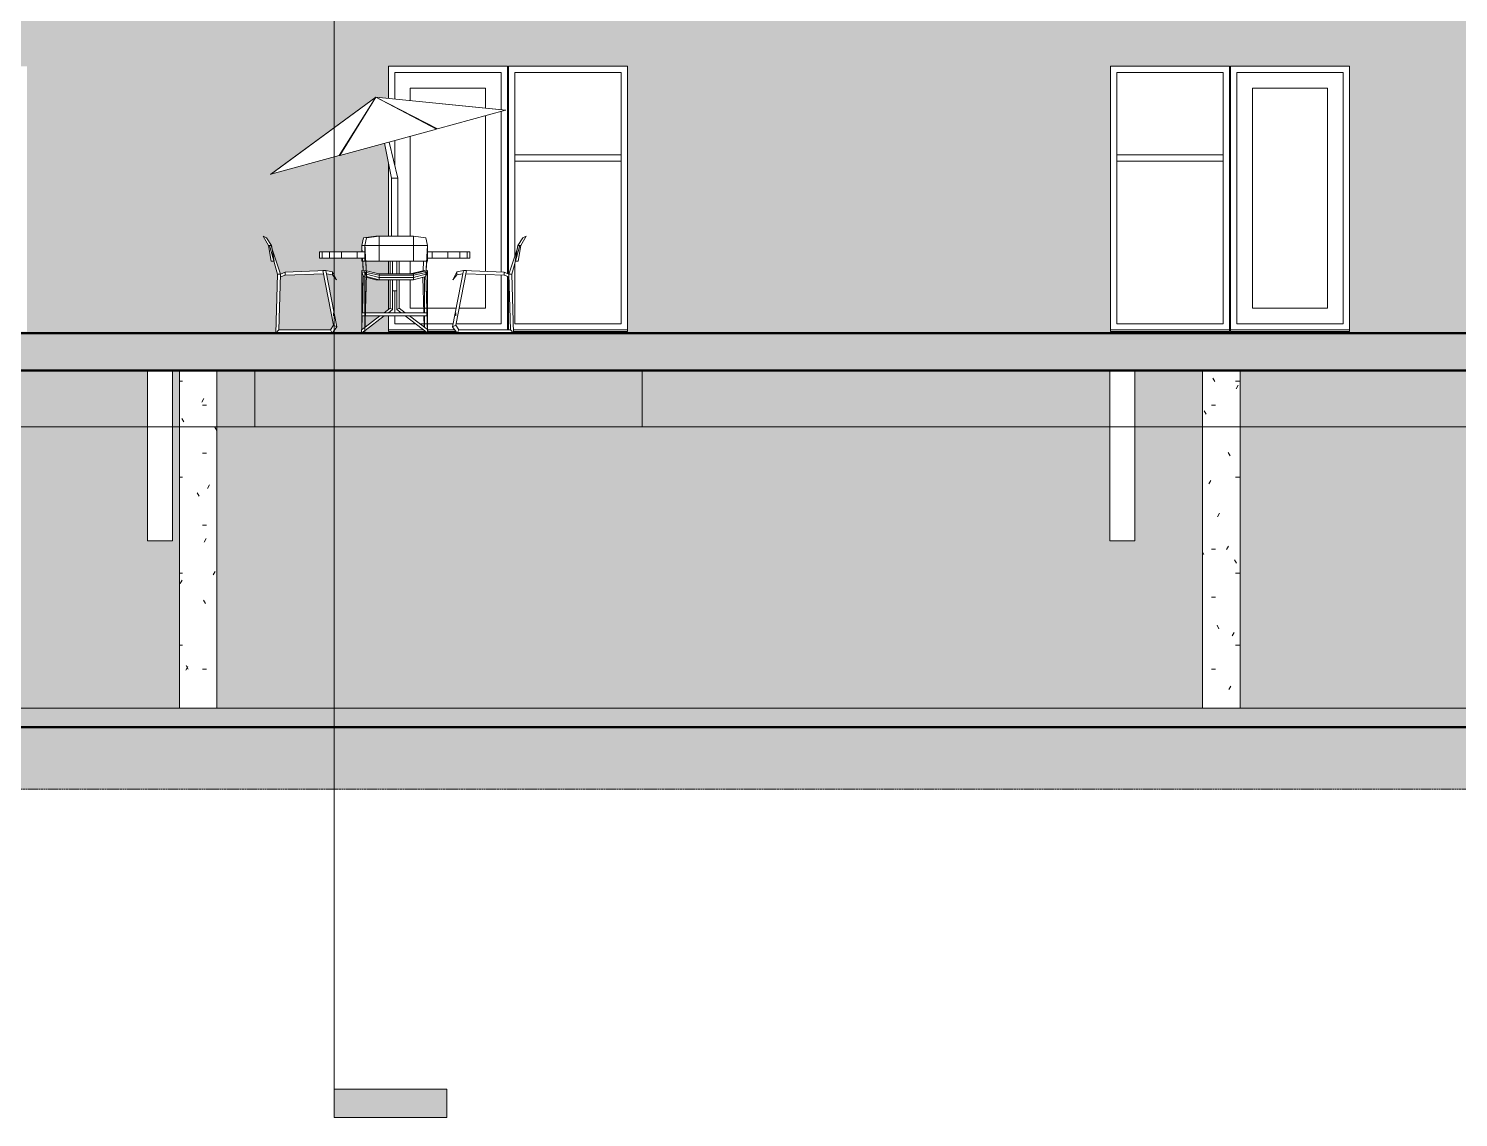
# Model space of a CAD drawing. Header units: inches. Extents: x -4169 to 885, y -251 to 585.
# Drawn here: x -862 to -404.9, y -250.8 to 97.4 of the extents above; entities that cross this region are included whole.
import ezdxf

# ---------------------------------------------------------------- set-up
doc = ezdxf.new("R2010")
doc.units = ezdxf.units.IN
doc.header["$MEASUREMENT"] = 0
doc.linetypes.add('Aligning Line 1_8_', pattern=[0.25, 0.125, -0.125])
doc.linetypes.add('Grid Line 1_2_', pattern=[0.875, 0.5, -0.125, 0.125, -0.125])
for name, color, linetype, lineweight in [('0-5', 90, 'Continuous', 5), ('A-FLOR-1', 192, 'Continuous', 50), ('A-FLOR-LEVL-1', 51, 'Grid Line 1_2_', 9), ('A-FLOR-PATT-1', 8, 'Continuous', 9), ('A-GENM', 5, 'Continuous', 9), ('A-WALL', 113, 'Continuous', 13), ('A-WALL-PATT-3', 111, 'Continuous', 9), ('C-BLDG-PADS-1', 253, 'Continuous', 9), ('C-BLDG-PADS-2', 10, 'Continuous', 13), ('C-TOPO', 7, 'Continuous', 9), ('C-TOPO-1', 250, 'Continuous', 50), ('G-ANNO-SYMB', 111, 'Aligning Line 1_8_', 9), ('G-ANNO-SYMB-1', 147, 'Aligning Line 1_8_', 9), ('G-ANNO-SYMB-2', 111, 'Continuous', 9), ('G-IMPT', 8, 'Continuous', 9), ('L-SITE', 91, 'Continuous', 9), ('S-COLS', 52, 'Continuous', 9)]:
    doc.layers.add(name, color=color, linetype=linetype, lineweight=lineweight)
doc.layers.add('A-AREA-PATT-3', color=7, linetype='Continuous', lineweight=9, transparency=1)
pattern_1 = [(0, (0, 0), (30.72, 7.68), [1.267, -21.773, 1.267, -21.773, -122.88]), (0, (0, 0), (30.72, 7.68), [-46.08, 1.267, -44.813, 1.267, -21.773, -53.76]), (0, (0, 0), (30.72, 7.68), [-115.2, 1.267, -14.093, 1.267, -37.133]), (120, (11.52, 3.84), (-22.011075, 22.7643), [1.267, -21.773, 1.267, -21.773, -122.88]), (120, (11.52, 3.84), (-22.011075, 22.7643), [-46.08, 1.267, -44.813, 1.267, -21.773, -53.76]), (120, (11.52, 3.84), (-22.011075, 22.7643), [-115.2, 1.267, -14.093, 1.267, -37.133]), (240, (15.36, 19.2), (-8.708925, -30.4443), [1.267, -21.773, 1.267, -21.773, -122.88]), (240, (15.36, 19.2), (-8.708925, -30.4443), [-46.08, 1.267, -44.813, 1.267, -21.773, -53.76]), (240, (15.36, 19.2), (-8.708925, -30.4443), [-115.2, 1.267, -14.093, 1.267, -37.133])]

# ---------------------------------------------------------------- blocks, each defined once
blk = doc.blocks.new('CTR - 2nd Phase_rvt-2-BUILDING ELEVATION - COURTYARD - LOOKING WEST')
at = {"layer": 'A-FLOR-LEVL-1'}
for p, q in [((1856.66, 0), (4168.71, 0)), ((1856.66, -30), (4168.71, -30)), ((1856.66, -120), (4168.71, -120))]:
    blk.add_line(p, q, dxfattribs=at)
blk = doc.blocks.new('CTR  - Topography_rvt-2-BUILDING ELEVATION - COURTYARD - LOOKING WEST')
at = {"layer": 'C-BLDG-PADS-1'}
h = blk.add_hatch(dxfattribs=at)
h.set_pattern_fill('FP_34', color=256, style=0, pattern_type=2)
h.set_pattern_definition([(50, (0, 0), (27.5427, -2.40992), [2.88, -31.68]), (355, (0, 0), (-5.32784, 28.88427), [2.304, -25.344]), (100.451, (2.295, -0.2), (22.21532, 26.47393), [2.448, -26.924]), (46.184, (0, 7.68), (40.98187, -6.35642), [4.32, -47.52]), (96.636, (3.415, 7.15), (35.89075, 37.4062), [3.671, -40.386]), (351.184, (0, 7.68), (35.89097, 37.4062), [3.456, -38.016]), (21, (3.84, 5.76), (22.92104, -15.46073), [2.88, -31.68]), (326, (3.84, 5.76), (9.34353, 27.84574), [2.304, -25.344]), (71.451, (5.75, 4.472), (32.26477, 12.38442), [2.448, -26.924]), (37.5, (0, 0), (0.466855, 12.782707), [1.267, -23.77, 1.267, -24.461, -25.44]), (37.5, (0, 0), (0.466855, 12.782707), [-50.765, 1.267, -24.173]), (7.5, (0, 0), (10.10159, 15.14509), [1.267, -13.402, 1.267, -23.194, -9.696]), (7.5, (0, 0), (10.10159, 15.14509), [-39.13, 1.267, -8.429]), (327.5, (-8.563, 0), (20.49916, -0.86578), [1.267, -8.333, 1.267, -28.685, -39.744]), (327.5, (-8.563, 0), (20.49916, -0.86578), [-39.552, 1.267, -38.477]), (317.5, (-12.403, 0), (22.39478, 3.84429), [1.267, -11.213, 1.267, -18.624, -28.224]), (317.5, (-12.403, 0), (22.39478, 3.84429), [-32.371, 1.267, -26.957])])
h.paths.add_polyline_path([(3807.19, -126), (3824.32, -126), (3824.32, -120), (1953.33, -120), (1953.33, -126), (3674.77, -126)], flags=0)
at = {"layer": 'C-TOPO'}
h = blk.add_hatch(dxfattribs=at)
h.set_pattern_fill('FP_24', color=256, style=0, pattern_type=2)
h.set_pattern_definition([(0, (0, 0), (24, 24), [24, -24]), (0, (0, 9), (24, 24), [24, -24]), (0, (0, 18), (24, 24), [24, -24]), (90, (3, 21), (-24, 24), [24, -24]), (90, (12, 21), (-24, 24), [24, -24]), (90, (21, 21), (-24, 24), [24, -24])])
h.paths.add_polyline_path([(2880.26, -145.93), (3824.32, -145.93), (3824.32, -126.01), (1953.33, -126.01), (1953.33, -145.93), (2866.91, -145.93)], flags=0)
at = {"layer": 'A-FLOR-LEVL-1'}
for p, q in [((1856.66, 0), (4168.71, 0)), ((1856.66, -120), (4168.71, -120))]:
    blk.add_line(p, q, dxfattribs=at)
at = {"layer": 'C-BLDG-PADS-2'}
for p, q in [((3824.32, -120), (1953.33, -120)), ((1953.33, -126), (3824.32, -126))]:
    blk.add_line(p, q, dxfattribs=at)
at = {"layer": 'C-TOPO'}
for q in [(1953.33, -126.01), (3824.32, -126.01)]:
    blk.add_line((2866.91, -126.01), q, dxfattribs=at)
at = {"layer": 'C-TOPO-1'}
for p, q in [((2866.91, -126.01), (1953.33, -126.01)), ((3824.32, -126.01), (2866.91, -126.01))]:
    blk.add_line(p, q, dxfattribs=at)
at = {"layer": 'G-ANNO-SYMB-1'}
blk.add_line((1953.33, 0), (4072.02, 0), dxfattribs=at)
blk = doc.blocks.new('CTR - 1st Phase - Common Walls_rvt-2-BUILDING ELEVATION - COURTYARD - LOOKING WEST')
at = {"layer": 'A-AREA-PATT-3'}
h = blk.add_hatch(color=256, dxfattribs=at)
h.paths.add_polyline_path([(1953.33, -120), (2167.32, -120), (2167.32, -12), (1953.33, -12)], flags=0)
h.paths.add_polyline_path([(2179.32, -120), (2494.32, -120), (2494.32, -12), (2492.14, -12), (2492.14, -66.41), (2484.14, -66.41), (2484.14, -12), (2253.74, -12), (2253.74, -66.41), (2245.74, -66.41), (2245.74, -12), (2179.32, -12), (2179.32, -61.81)], flags=0)
h.paths.add_polyline_path([(3807.19, -120), (3819.32, -120), (3819.32, -12), (3721.12, -12), (3721.12, -31.33), (3713.12, -32.53), (3713.12, -12), (3487.32, -12), (3487.32, -120), (3724.72, -120)], flags=0)
h.paths.add_polyline_path([(2506.32, -120), (2821.32, -120), (2821.32, -12), (2799.71, -12), (2799.71, -66.41), (2791.71, -66.41), (2791.71, -12), (2506.32, -12), (2506.32, -61.81)], flags=0)
h.paths.add_polyline_path([(2833.32, -120), (3148.32, -120), (3148.32, -12), (3106.91, -12), (3106.91, -66.41), (3098.91, -66.41), (3098.91, -12), (2833.32, -12), (2833.32, -61.81)], flags=0)
h.paths.add_polyline_path([(3160.32, -120), (3475.32, -120), (3475.32, -12), (3414.11, -12), (3414.11, -66.41), (3406.11, -66.41), (3406.11, -12), (3160.32, -12), (3160.32, -61.81)], flags=0)
h.paths.add_polyline_path([(3713.12, -66.41), (3713.12, -38.59), (3721.12, -37.39), (3721.12, -66.41)], flags=0)
at = {"layer": 'A-FLOR-LEVL-1'}
for p, q in [((1856.66, 0), (4168.71, 0)), ((1856.66, -30), (4168.71, -30)), ((1856.66, -120), (4168.71, -120))]:
    blk.add_line(p, q, dxfattribs=at)
at = {"layer": 'G-ANNO-SYMB-1'}
blk.add_line((1953.33, 0), (4072.02, 0), dxfattribs=at)
blk = doc.blocks.new('Concrete-Rectangular-Column - ONE-V47-BUILDING ELEVATION - COURTYARD - LOOKING WEST')
at = {"layer": 'S-COLS'}
h = blk.add_hatch(dxfattribs=at)
h.set_pattern_fill('FP_33', color=256, style=0, pattern_type=2)
h.set_pattern_definition(pattern_1)
h.paths.add_polyline_path([(2821.32, -120), (2833.32, -120), (2833.32, -12), (2821.32, -12), (2821.32, -61.81)], flags=0)
for p, q in [((2821.32, -120), (2821.32, -12)), ((2833.32, -12), (2833.32, -120))]:
    blk.add_line(p, q, dxfattribs=at)
blk = doc.blocks.new('Concrete-Rectangular-Column - ONE-V49-BUILDING ELEVATION - COURTYARD - LOOKING WEST')
at = {"layer": 'S-COLS'}
h = blk.add_hatch(dxfattribs=at)
h.set_pattern_fill('FP_33', color=256, style=0, pattern_type=2)
h.set_pattern_definition(pattern_1)
h.paths.add_polyline_path([(2506.32, -120), (2506.32, -12), (2494.32, -12), (2494.32, -120)], flags=0)
for p, q in [((2494.32, -120), (2494.32, -12)), ((2506.32, -12), (2506.32, -120))]:
    blk.add_line(p, q, dxfattribs=at)
blk = doc.blocks.new('Outdoor Table01 - 02ZUTB01_dwg-1294291-BUILDING ELEVATION - COURTYARD - LOOKING WEST')
at = {"layer": 'G-IMPT'}
for p, q in [((2557.12, 75.5), (2523.44, 50.77)), ((2557.12, 75.5), (2523.44, 50.77)), ((2557.12, 75.5), (2523.55, 50.8)), ((2557.12, 75.5), (2545.38, 56.75)), ((2557.12, 75.5), (2545.63, 56.82)), ((2557.12, 75.5), (2598.7, 71.29)), ((2557.12, 75.5), (2598.7, 71.29)), ((2557.12, 75.5), (2576.51, 65.24)), ((2557.12, 75.5), (2576.76, 65.31)), ((2557.12, 75.5), (2598.59, 71.26)), ((2576.76, 65.31), (2598.59, 71.26)), ((2545.63, 56.82), (2576.51, 65.24)), ((2562.12, 49.5), (2559.88, 60.7)), ((2564.12, 49.5), (2561.34, 61.1)), ((2523.55, 50.8), (2545.38, 56.75)), ((2562.12, 31), (2562.12, 49.5)), ((2564.12, 49.5), (2562.12, 49.5)), ((2564.12, 31), (2564.12, 49.5)), ((2521.14, 31), (2522.14, 30.5)), ((2521.14, 31), (2522.75, 28)), ((2522.14, 30.5), (2523.75, 28)), ((2522.75, 28), (2523.62, 23)), ((2522.75, 28), (2523.12, 28)), ((2523.62, 28), (2523.12, 28)), ((2523.12, 28), (2525.62, 18.83)), ((2523.62, 28), (2523.88, 27.21)), ((2523.62, 28), (2523.75, 28)), ((2523.75, 28), (2524.62, 23)), ((2552.62, 28), (2553.12, 30.5)), ((2552.62, 28), (2552.62, 26)), ((2553.62, 28), (2552.62, 28)), ((2557.12, 31), (2553.12, 30.5)), ((2554.12, 30.5), (2553.62, 28)), ((2554.12, 18.83), (2553.62, 28)), ((2553.67, 27.21), (2553.62, 28)), ((2553.62, 28), (2553.62, 23)), ((2558.12, 28), (2553.62, 28)), ((2554.12, 30.5), (2558.12, 31)), ((2558.12, 31), (2557.12, 31)), ((2557.12, 31), (2557.12, 30.88)), ((2558.12, 31), (2569.12, 31)), ((2558.12, 31), (2558.12, 28)), ((2558.12, 28), (2569.12, 28)), ((2558.12, 28), (2558.12, 23)), ((2569.12, 31), (2573.12, 30.5)), ((2569.12, 31), (2569.12, 28)), ((2569.12, 28), (2573.62, 28)), ((2569.12, 28), (2569.12, 23)), ((2573.12, 30.5), (2573.62, 28)), ((2573.62, 28), (2573.12, 18.83)), ((2573.58, 27.21), (2573.62, 28)), ((2573.62, 28), (2573.62, 23)), ((2600.62, 18.83), (2603.12, 28)), ((2602.49, 28), (2601.62, 23)), ((2602.37, 27.21), (2602.62, 28)), ((2604.11, 30.5), (2602.49, 28)), ((2602.62, 28), (2602.49, 28)), ((2602.62, 28), (2603.12, 28)), ((2603.49, 28), (2602.62, 23)), ((2603.49, 28), (2603.12, 28)), ((2605.11, 31), (2603.49, 28)), ((2605.11, 31), (2604.11, 30.5)), ((2524.49, 23), (2523.62, 23)), ((2523.9, 27.15), (2526.62, 18.83)), ((2524.62, 23), (2524.56, 23)), ((2539.12, 24), (2539.12, 26)), ((2539.12, 26), (2539.94, 26)), ((2539.12, 24), (2539.94, 24)), ((2542.34, 26), (2539.94, 26)), ((2539.94, 24), (2539.94, 26)), ((2542.34, 24), (2539.94, 24)), ((2546.15, 26), (2542.34, 26)), ((2542.34, 24), (2542.34, 26)), ((2546.15, 24), (2542.34, 24)), ((2551.12, 26), (2546.15, 26)), ((2546.15, 24), (2546.15, 26)), ((2551.12, 24), (2546.15, 24)), ((2553.62, 26), (2551.12, 26)), ((2551.12, 24), (2551.12, 26)), ((2553.62, 24), (2551.12, 24)), ((2552.62, 24), (2552.62, 23)), ((2552.62, 23), (2553.62, 23)), ((2552.67, 27.21), (2552.73, 26)), ((2552.84, 24), (2553.07, 19.9)), ((2552.9, 23), (2553.07, 19.9)), ((2558.12, 23), (2553.62, 23)), ((2554.12, 18.83), (2553.9, 23)), ((2569.12, 23), (2558.12, 23)), ((2561.71, 19), (2561.71, 23)), ((2562.42, 19), (2562.42, 23)), ((2563.83, 23), (2563.83, 19)), ((2564.54, 23), (2564.54, 19)), ((2573.62, 23), (2569.12, 23)), ((2572.18, 19.9), (2572.35, 23)), ((2572.18, 19.9), (2572.35, 23)), ((2573.12, 18.83), (2573.35, 23)), ((2575.12, 26), (2573.62, 26)), ((2575.12, 24), (2573.62, 24)), ((2580.09, 26), (2575.12, 26)), ((2575.12, 24), (2575.12, 26)), ((2580.09, 24), (2575.12, 24)), ((2583.91, 26), (2580.09, 26)), ((2580.09, 24), (2580.09, 26)), ((2583.91, 24), (2580.09, 24)), ((2586.31, 26), (2583.91, 26)), ((2583.91, 24), (2583.91, 26)), ((2586.31, 24), (2583.91, 24)), ((2587.12, 26), (2586.31, 26)), ((2586.31, 24), (2586.31, 26)), ((2587.12, 24), (2586.31, 24)), ((2587.12, 24), (2587.12, 26)), ((2599.62, 18.83), (2602.35, 27.15)), ((2601.68, 23), (2601.62, 23)), ((2602.62, 23), (2601.76, 23)), ((2525.62, 18.83), (2525.12, 0)), ((2526.62, 18.83), (2525.62, 18.83)), ((2526.62, 18.83), (2526.12, 1)), ((2528.12, 18.48), (2526.6, 17.98)), ((2528.12, 19.48), (2526.62, 18.83)), ((2541.12, 20), (2528.12, 19.48)), ((2528.12, 19.48), (2528.12, 18.48)), ((2540.33, 18.97), (2528.12, 18.48)), ((2543.62, 2.5), (2540.12, 20)), ((2541.12, 20), (2540.12, 20)), ((2544.62, 2), (2541.12, 20)), ((2543.25, 19.59), (2541.12, 20)), ((2543.25, 18.59), (2541.33, 18.96)), ((2543.25, 19.59), (2544.04, 18.07)), ((2543.25, 19.59), (2543.25, 18.59)), ((2543.25, 18.59), (2544.54, 17.07)), ((2552.62, 19.59), (2552.62, 20)), ((2552.62, 20), (2553.62, 19.78)), ((2552.62, 6.5), (2552.62, 19.59)), ((2552.62, 2), (2552.62, 19.59)), ((2552.62, 19.59), (2553.12, 18.07)), ((2552.62, 19.59), (2552.62, 19.48)), ((2552.62, 19.59), (2553.7, 19.35)), ((2552.62, 19.48), (2552.68, 19.4)), ((2553.62, 20), (2553.62, 19.48)), ((2558.12, 19), (2553.62, 20)), ((2553.62, 6.5), (2553.62, 19.48)), ((2553.62, 2.5), (2553.62, 19.48)), ((2553.62, 19.48), (2554.12, 18.83)), ((2558.12, 18.48), (2553.62, 19.48)), ((2553.62, 0), (2554.12, 18.83)), ((2553.62, 1), (2554.12, 18.83)), ((2554.12, 18.07), (2553.68, 19.4)), ((2558.12, 17.83), (2554.12, 18.83)), ((2569.12, 19), (2558.12, 19)), ((2558.12, 18.48), (2558.12, 19)), ((2569.12, 18.48), (2558.12, 18.48)), ((2558.12, 17.83), (2558.12, 18.48)), ((2568.12, 19), (2572.62, 20)), ((2573.62, 20), (2569.12, 19)), ((2573.62, 19.48), (2569.12, 18.48)), ((2569.12, 19), (2569.12, 18.48)), ((2573.12, 18.83), (2569.12, 17.83)), ((2569.12, 18.48), (2569.12, 17.83)), ((2572.62, 19.78), (2572.62, 20)), ((2573.62, 19.48), (2573.12, 18.83)), ((2573.56, 19.4), (2573.12, 18.07)), ((2573.12, 18.83), (2573.62, 0)), ((2573.12, 18.83), (2573.62, 1)), ((2573.62, 20), (2573.62, 19.48)), ((2573.62, 2.5), (2573.62, 19.48)), ((2573.62, 6.5), (2573.62, 19.48)), ((2581.62, 2), (2585.12, 20)), ((2582.99, 18.59), (2581.71, 17.07)), ((2582.21, 18.07), (2582.99, 19.59)), ((2582.62, 2.5), (2586.12, 20)), ((2582.99, 19.59), (2585.12, 20)), ((2582.99, 18.59), (2582.99, 19.59)), ((2584.92, 18.96), (2582.99, 18.59)), ((2585.12, 20), (2586.12, 20)), ((2585.12, 20), (2598.12, 19.48)), ((2598.12, 18.48), (2585.92, 18.97)), ((2598.12, 19.48), (2599.62, 18.83)), ((2598.12, 18.48), (2598.12, 19.48)), ((2599.65, 17.98), (2598.12, 18.48)), ((2600.12, 1), (2599.62, 18.83)), ((2600.62, 18.83), (2599.62, 18.83)), ((2601.12, 0), (2600.62, 18.83)), ((2544.04, 18.07), (2544.54, 17.07)), ((2553.1, 18.13), (2552.78, 6.49)), ((2553.1, 18.13), (2552.78, 6.49)), ((2553.1, 18.12), (2552.8, 6.49)), ((2553.12, 18.07), (2557.12, 17.07)), ((2558.12, 17.07), (2554.12, 18.07)), ((2557.12, 17.32), (2557.12, 17.07)), ((2557.12, 17.07), (2558.12, 17.07)), ((2569.12, 17.83), (2558.12, 17.83)), ((2558.12, 17.83), (2558.12, 17.07)), ((2569.12, 17.07), (2558.12, 17.07)), ((2561.71, 8), (2561.71, 17.07)), ((2562.42, 7.5), (2562.42, 17.07)), ((2563.83, 17.07), (2563.83, 7.5)), ((2564.54, 17.07), (2564.54, 8)), ((2573.12, 18.07), (2569.12, 17.07)), ((2569.12, 17.83), (2569.12, 17.07)), ((2572.47, 6.5), (2572.15, 17.82)), ((2572.45, 6.5), (2572.15, 17.82)), ((2572.47, 6.5), (2572.15, 17.82)), ((2572.62, 17.94), (2572.62, 6.5)), ((2572.62, 6.5), (2572.62, 17.94)), ((2581.71, 17.07), (2582.21, 18.07)), ((2563.83, 13.5), (2562.42, 13.5)), ((2543.62, 6.5), (2543.62, 5.5)), ((2553.62, 6.5), (2552.62, 6.5)), ((2552.62, 6.5), (2552.62, 5.5)), ((2553.62, 5.5), (2552.62, 5.5)), ((2552.62, 2.5), (2552.62, 5.5)), ((2552.75, 5.5), (2552.63, 1.08)), ((2552.75, 5.5), (2552.63, 1.08)), ((2552.77, 5.5), (2552.65, 1.1)), ((2553.62, 5.5), (2553.62, 6.5)), ((2553.62, 6.5), (2553.78, 6.5)), ((2553.62, 5.5), (2553.75, 5.5)), ((2553.62, 2), (2553.62, 5.5)), ((2559.78, 5.5), (2553.65, 0.86)), ((2558.43, 5.5), (2553.67, 1.88)), ((2553.77, 5.5), (2573.48, 5.5)), ((2553.8, 6.5), (2573.45, 6.5)), ((2561.71, 8), (2559.74, 6.5)), ((2562.42, 7.5), (2561.1, 6.5)), ((2562.42, 7.5), (2561.71, 8)), ((2563.83, 7.5), (2564.54, 8)), ((2563.83, 7.5), (2565.15, 6.5)), ((2564.54, 8), (2566.51, 6.5)), ((2566.47, 5.5), (2573.73, 0)), ((2567.82, 5.5), (2573.59, 1.1)), ((2572.57, 1.88), (2572.48, 5.5)), ((2572.6, 1.86), (2572.5, 5.5)), ((2572.6, 1.86), (2572.5, 5.5)), ((2572.62, 5.5), (2572.62, 2)), ((2572.62, 2.5), (2572.62, 5.5)), ((2573.47, 6.5), (2573.62, 6.5)), ((2573.5, 5.5), (2573.62, 5.5)), ((2573.62, 6.5), (2573.62, 5.5)), ((2573.62, 2), (2573.62, 5.5)), ((2582.62, 6.5), (2582.62, 5.5)), ((2525.12, 0), (2526.12, 1)), ((2526.12, 1), (2542.62, 1)), ((2542.62, 1), (2543.62, 2.5)), ((2542.62, 1), (2543.12, 0)), ((2543.12, 0), (2544.62, 2)), ((2543.62, 2.5), (2544.62, 2)), ((2553.65, 1.86), (2552.52, 1)), ((2552.52, 1), (2552.52, 0)), ((2553.62, 0.84), (2552.52, 0)), ((2552.62, 1.08), (2552.62, 2.5)), ((2552.62, 2.5), (2552.62, 2)), ((2552.62, 1.08), (2552.62, 2)), ((2552.63, 0.08), (2552.62, 0)), ((2552.62, 0), (2552.62, 0.08)), ((2552.62, 0), (2552.62, 0.08)), ((2552.62, 0.08), (2552.62, 0)), ((2553.62, 2.5), (2553.62, 1)), ((2553.62, 2), (2553.62, 2.5)), ((2553.62, 2), (2553.62, 1)), ((2553.62, 1), (2553.62, 0)), ((2572.62, 0), (2572.6, 0.86)), ((2572.62, 2.5), (2572.62, 1.84)), ((2572.62, 2), (2572.62, 2.5)), ((2572.62, 2), (2572.62, 1.84)), ((2572.62, 0.84), (2572.62, 0)), ((2572.62, 0.84), (2572.62, 0)), ((2572.62, 0.84), (2572.62, 0)), ((2573.62, 1), (2573.62, 2.5)), ((2573.62, 2.5), (2573.62, 2)), ((2573.62, 1), (2573.62, 2)), ((2573.62, 1.08), (2573.73, 1)), ((2573.62, 0), (2573.62, 1)), ((2573.73, 1), (2573.73, 0)), ((2581.62, 2), (2582.62, 2.5)), ((2581.62, 2), (2583.12, 0)), ((2582.62, 2.5), (2583.62, 1)), ((2583.62, 1), (2583.12, 0)), ((2583.62, 1), (2600.12, 1)), ((2600.12, 1), (2601.12, 0))]:
    blk.add_line(p, q, dxfattribs=at)
blk = doc.blocks.new('Outdoor Table01 - Outdoor Table01-1899970-BUILDING ELEVATION - COURTYARD - LOOKING WEST')
blk.add_blockref('Outdoor Table01 - 02ZUTB01_dwg-1294291-BUILDING ELEVATION - COURTYARD - LOOKING WEST', (0, 0))
blk = doc.blocks.new('_THE_ WINDOW _ DOOR - Window - 1st Floor-1942390-BUILDING ELEVATION - COURTYARD - LOOKING WEST')
at = {"layer": 'A-GENM'}
for p, q in [((2599.52, 85.37), (2599.52, 18.87)), ((2637.55, 85.37), (2599.52, 85.37)), ((2601.52, 83.37), (2635.55, 83.37)), ((2601.52, 24.64), (2601.52, 83.37)), ((2635.55, 83.37), (2635.55, 3)), ((2637.55, 1), (2637.55, 85.37)), ((2635.55, 57), (2601.52, 57)), ((2601.52, 57), (2601.52, 55)), ((2601.52, 55), (2635.55, 55)), ((2635.55, 55), (2635.55, 57)), ((2601.52, 3), (2601.52, 22.13)), ((2599.52, 18.02), (2599.52, 1)), ((2601.1, 1), (2637.55, 1)), ((2601.11, 0.5), (2637.55, 0.5)), ((2635.55, 3), (2601.52, 3)), ((2637.55, 0.5), (2637.55, 1))]:
    blk.add_line(p, q, dxfattribs=at)
blk = doc.blocks.new('_THE_ WINDOW _ DOOR - Door - 1st Floor-1942389-BUILDING ELEVATION - COURTYARD - LOOKING WEST')
at = {"layer": 'A-GENM'}
for p, q in [((2599.15, 85.37), (2561.12, 85.37)), ((2561.12, 85.37), (2561.12, 75.09)), ((2563.12, 74.89), (2563.12, 83.37)), ((2563.12, 83.37), (2597.15, 83.37)), ((2597.15, 83.37), (2597.15, 71.41)), ((2599.15, 19.04), (2599.15, 85.37)), ((2568.12, 74.38), (2568.12, 78.37)), ((2568.12, 78.37), (2592.15, 78.37)), ((2592.15, 78.37), (2592.15, 71.92)), ((2563.12, 72.32), (2563.12, 72.39)), ((2568.12, 69.68), (2568.12, 69.79)), ((2592.15, 69.5), (2592.15, 19.72)), ((2597.15, 70.87), (2597.15, 19.52)), ((2563.12, 53.67), (2563.12, 61.59)), ((2568.12, 31), (2568.12, 62.95)), ((2561.12, 54.5), (2561.12, 31)), ((2561.12, 23), (2561.12, 19)), ((2568.12, 19), (2568.12, 23)), ((2592.15, 18.72), (2592.15, 8)), ((2597.15, 18.52), (2597.15, 3)), ((2561.12, 17.07), (2561.12, 7.55)), ((2568.12, 8), (2568.12, 17.07)), ((2599.15, 1), (2599.15, 18.15)), ((2563.12, 6.5), (2563.12, 13.5)), ((2561.12, 5.5), (2561.12, 1)), ((2563.12, 3), (2563.12, 5.5)), ((2572.41, 8), (2568.12, 8)), ((2573.41, 8), (2572.43, 8)), ((2582.79, 8), (2573.43, 8)), ((2592.15, 8), (2583.72, 8)), ((2561.12, 1), (2561.12, 0.5)), ((2561.12, 1), (2572.41, 1)), ((2561.12, 0.5), (2572.61, 0.5)), ((2569.77, 3), (2563.12, 3)), ((2572.54, 3), (2571.1, 3)), ((2573.54, 3), (2572.57, 3)), ((2572.62, 0.5), (2573.07, 0.5)), ((2581.82, 3), (2573.57, 3)), ((2573.73, 1), (2582.37, 1)), ((2573.73, 0.5), (2582.75, 0.5)), ((2597.15, 3), (2582.72, 3))]:
    blk.add_line(p, q, dxfattribs=at)
blk = doc.blocks.new('_THE_ WINDOW _ DOOR - Window - 1st Floor-1942391-BUILDING ELEVATION - COURTYARD - LOOKING WEST')
at = {"layer": 'A-GENM'}
for p, q in [((2829.92, 85.37), (2791.9, 85.37)), ((2791.9, 85.37), (2791.9, 1)), ((2793.9, 3), (2793.9, 83.37)), ((2793.9, 83.37), (2827.92, 83.37)), ((2827.92, 83.37), (2827.92, 3)), ((2829.92, 1), (2829.92, 85.37)), ((2793.9, 57), (2793.9, 55)), ((2827.92, 57), (2793.9, 57)), ((2793.9, 55), (2827.92, 55)), ((2827.92, 55), (2827.92, 57)), ((2791.9, 1), (2791.9, 0.5)), ((2791.9, 1), (2829.92, 1)), ((2791.9, 0.5), (2829.92, 0.5)), ((2827.92, 3), (2793.9, 3)), ((2829.92, 0.5), (2829.92, 1))]:
    blk.add_line(p, q, dxfattribs=at)
blk = doc.blocks.new('_THE_ WINDOW _ DOOR - Door - 1st Floor-1942396-BUILDING ELEVATION - COURTYARD - LOOKING WEST')
at = {"layer": 'A-GENM'}
for p, q in [((3329.5, 85.37), (3329.5, 1)), ((3367.52, 85.37), (3329.5, 85.37)), ((3331.5, 83.37), (3365.52, 83.37)), ((3331.5, 3), (3331.5, 83.37)), ((3365.52, 83.37), (3365.52, 3)), ((3367.52, 1), (3367.52, 85.37)), ((3336.5, 78.37), (3360.52, 78.37)), ((3336.5, 8), (3336.5, 78.37)), ((3360.52, 78.37), (3360.52, 8)), ((3360.52, 8), (3336.5, 8)), ((3329.5, 1), (3329.5, 0.5)), ((3329.5, 1), (3367.52, 1)), ((3329.5, 0.5), (3367.52, 0.5)), ((3365.52, 3), (3331.5, 3)), ((3367.52, 0.5), (3367.52, 1))]:
    blk.add_line(p, q, dxfattribs=at)
blk = doc.blocks.new('077123 - Manufactured Gutters and Downspouts - 077123 - Manufactured Gutters and Downspouts-2003419-BUILDING ELEVATION - COURTYARD - LOOKING WEST')
at = {"layer": 'A-GENM'}
for p, q in [((2484.14, -66.41), (2484.14, -12)), ((2492.14, -12), (2492.14, -66.41)), ((2484.14, -66.41), (2492.14, -66.41))]:
    blk.add_line(p, q, dxfattribs=at)
blk = doc.blocks.new('Section - 3_32_ x 3_8_-54337-BUILDING ELEVATION - COURTYARD - LOOKING WEST')
at = {"layer": 'G-ANNO-SYMB-2'}
blk.add_hatch(color=256, dxfattribs=at).paths.add_polyline_path([(2579.82, -241.84), (2543.82, -241.84), (2543.82, -250.84), (2579.82, -250.84)], flags=0)
for p, q in [((2543.82, -250.84), (2543.82, -241.84)), ((2543.82, -241.84), (2579.82, -241.84)), ((2579.82, -241.84), (2579.82, -250.84)), ((2579.82, -250.84), (2543.82, -250.84))]:
    blk.add_line(p, q, dxfattribs=at)

msp = doc.modelspace()

# ---------------------------------------------------------------- hatches: boundary and pattern name
at = {"layer": 'A-FLOR-PATT-1'}
h = msp.add_hatch(dxfattribs=at)
h.set_pattern_fill('FP_34', color=256, style=0, pattern_type=2)
h.set_pattern_definition([(50, (-3308.07, 0), (27.5427, -2.40992), [2.88, -31.68]), (355, (-3308.07, 0), (-5.32784, 28.88427), [2.304, -25.344]), (100.451, (-3305.775, -0.2), (22.21532, 26.47393), [2.448, -26.924]), (46.184, (-3308.07, 7.68), (40.98187, -6.35642), [4.32, -47.52]), (96.636, (-3304.655, 7.15), (35.89075, 37.4062), [3.671, -40.386]), (351.184, (-3308.07, 7.68), (35.89097, 37.4062), [3.456, -38.016]), (21, (-3304.23, 5.76), (22.92104, -15.46073), [2.88, -31.68]), (326, (-3304.23, 5.76), (9.34353, 27.84574), [2.304, -25.344]), (71.451, (-3302.32, 4.472), (32.26477, 12.38442), [2.448, -26.924]), (37.5, (-3308.07, 0), (0.466855, 12.782707), [1.267, -23.77, 1.267, -24.461, -25.44]), (37.5, (-3308.07, 0), (0.466855, 12.782707), [-50.765, 1.267, -24.173]), (7.5, (-3308.07, 0), (10.10159, 15.14509), [1.267, -13.402, 1.267, -23.194, -9.696]), (7.5, (-3308.07, 0), (10.10159, 15.14509), [-39.13, 1.267, -8.429]), (327.5, (-3316.633, 0), (20.49916, -0.86578), [1.267, -8.333, 1.267, -28.685, -39.744]), (327.5, (-3316.633, 0), (20.49916, -0.86578), [-39.552, 1.267, -38.477]), (317.5, (-3320.473, 0), (22.39478, 3.84429), [1.267, -11.213, 1.267, -18.624, -28.224]), (317.5, (-3320.473, 0), (22.39478, 3.84429), [-32.371, 1.267, -26.957])])
h.paths.add_polyline_path([(631.53, -12), (654.65, -12), (654.65, 0), (-1354.74, 0), (-1354.74, -12), (614.98, -12)], flags=0)
at = {"layer": 'A-WALL-PATT-3'}
h = msp.add_hatch(dxfattribs=at)
h.set_pattern_fill('FP_47', color=256, style=0, pattern_type=2)
h.set_pattern_definition([(0, (-1205.9344, 0.8), (0, 4), []), (90, (-1205.934, 0.8), (-8, 8), [4, -28]), (90, (-1189.934, 4.8), (-8, 8), [4, -28])])
h.paths.add_polyline_path([(-754.45, 0), (-735.45, 0), (-735.46, 0.5), (-746.95, 0.5), (-746.95, 5.5), (-748.29, 5.5), (-754.42, 0.86), (-754.44, 0.33)], flags=0)
h.paths.add_polyline_path([(-755.45, 0), (-754.45, 0), (-754.45, 0.84), (-755.44, 0.08)], flags=0)
h.paths.add_polyline_path([(-755.55, 0), (-755.45, 0), (-755.45, 0.08)], flags=0)
h.paths.add_polyline_path([(-1169.35, 0), (-782.95, 0), (-782.45, 18.83), (-783.58, 23), (-784.45, 23), (-785.32, 28), (-786.93, 31), (-785.93, 30.5), (-784.31, 27.94), (-784.17, 27.15), (-781.45, 18.83), (-779.95, 19.48), (-766.95, 20), (-764.82, 19.59), (-763.53, 17.07), (-764.82, 18.59), (-766.74, 18.96), (-763.45, 2), (-764.95, 0), (-755.55, 0), (-755.55, 1), (-755.44, 1.08), (-755.32, 5.5), (-755.45, 5.5), (-755.45, 6.5), (-755.29, 6.5), (-754.97, 18.13), (-755.45, 19.59), (-755.45, 20), (-754.45, 19.78), (-754.45, 20), (-749.95, 19), (-746.95, 19), (-746.95, 23), (-755.45, 23), (-755.45, 24), (-768.95, 24), (-768.95, 26), (-755.45, 26), (-755.45, 28), (-754.95, 30.5), (-750.95, 31), (-746.95, 31), (-746.95, 54.5), (-748.19, 60.7), (-762.44, 56.82), (-750.95, 75.5), (-746.95, 75.09), (-746.95, 85.37), (-708.92, 85.37), (-708.92, 19.04), (-708.55, 18.87), (-708.55, 85.37), (-670.52, 85.37), (-670.52, 0.5), (-706.96, 0.47), (-706.95, 0), (91.79, 0), (91.79, 1), (91.29, 1), (91.29, 85.37), (91.79, 85.4), (91.79, 105.75), (-1210.25, 105.75), (-1210.25, 0)], flags=0)
h.paths.add_polyline_path([(-734.45, 0), (-734.45, 0.08), (-735, 0.5), (-735.45, 0.47), (-735.45, 0), (-734.95, 0)], flags=0)
h.paths.add_polyline_path([(-734.34, 0), (-734.45, 0.08), (-734.45, 0)], flags=0)
h.paths.add_polyline_path([(-730.45, 0), (-724.95, 0), (-725.32, 0.5), (-734.34, 0.47), (-734.34, 0)], flags=0)
h.paths.add_polyline_path([(-247.75, 0.5), (-247.75, 85.37), (-171.7, 85.37), (-171.7, 0.5), (-245.75, 0.5)], flags=0)
h.paths.add_polyline_path([(-168.95, 0.5), (-170.95, 0.5), (-170.95, 85.37), (-132.92, 85.37), (-132.92, 0.5), (-164.23, 0.5)], flags=0)
h.paths.add_polyline_path([(-919.93, 0.5), (-938.95, 0.5), (-938.95, 85.37), (-900.92, 85.37), (-900.92, 0.5), (-915.35, 0.5)], flags=0)
h.paths.add_polyline_path([(-326.92, 0.5), (-362.95, 0.5), (-362.95, 85.37), (-324.92, 85.37), (-324.92, 0.5)], flags=0)
h.paths.add_polyline_path([(-1169.35, 0.5), (-1169.35, 85.37), (-1131.32, 85.37), (-1131.32, 0.5), (-1156.11, 0.5)], flags=0)
h.paths.add_polyline_path([(35.65, 0.5), (-16.6, 0.5), (-16.6, 85.37), (59.45, 85.37), (59.45, 0.5), (57.45, 0.5)], flags=0)
h.paths.add_polyline_path([(-514.17, 0.5), (-516.17, 0.5), (-516.17, 85.37), (-478.15, 85.36), (-478.15, 0.5), (-508.36, 0.5)], flags=0)
h.paths.add_polyline_path([(-295.39, 0.5), (-305.66, 0.5), (-305.66, 85.37), (-267.63, 85.37), (-267.63, 0.5), (-269.63, 0.5)], flags=0)
h.paths.add_polyline_path([(-443.12, 0.5), (-477.77, 0.53), (-477.77, 85.37), (-439.75, 85.37), (-439.75, 0.5)], flags=0)
h.paths.add_polyline_path([(-900.55, 0.5), (-900.55, 85.37), (-862.52, 85.37), (-862.52, 0.5), (-898.55, 0.5)], flags=0)
h.paths.add_polyline_path([(-990.59, 0.5), (-996.17, 0.5), (-996.17, 85.37), (-958.15, 85.37), (-958.15, 0.5), (-960.15, 0.5)], flags=0)
h.paths.add_polyline_path([(-53, 0.5), (-55, 0.5), (-55, 85.37), (-16.97, 85.37), (-16.97, 0.5), (-30.56, 0.5)], flags=0)
h.paths.add_polyline_path([(-1023.69, 0.5), (-1034.57, 0.5), (-1034.57, 85.37), (-996.55, 85.37), (-996.55, 0.5), (-1015.37, 0.5)], flags=0)
h.paths.add_polyline_path([(-781.45, 1), (-765.45, 1), (-764.45, 2.5), (-767.74, 18.97), (-779.95, 18.48), (-781.47, 17.98), (-781.95, 1)], flags=0)
h.paths.add_polyline_path([(-708.92, 1), (-708.55, 1), (-708.55, 18.02), (-708.92, 18.15), (-708.92, 1.28)], flags=0)
h.paths.add_polyline_path([(-755.42, 1.1), (-754.42, 1.86), (-754.32, 5.5), (-755.3, 5.5), (-755.41, 1.28)], flags=0)
h.paths.add_polyline_path([(-754.4, 1.88), (-749.64, 5.5), (-754.3, 5.5)], flags=0)
h.paths.add_polyline_path([(-754.95, 6.5), (-754.29, 6.5), (-754, 17.83), (-754.95, 18.07), (-754.97, 18.06), (-755.27, 6.5), (-755.12, 6.5)], flags=0)
h.paths.add_polyline_path([(-753.95, 6.5), (-748.33, 6.5), (-746.95, 7.55), (-746.95, 17.07), (-750.95, 17.07), (-753.97, 17.82), (-754.27, 6.5)], flags=0)
h.paths.add_polyline_path([(-784.52, 50.8), (-750.95, 75.5), (-762.69, 56.75)], flags=0)
h.paths.add_polyline_path([(-746.95, 73.38), (-746.95, 73.42), (-749.06, 74.5)], flags=0)

# ---------------------------------------------------------------- linework, layer by layer
at = {"layer": 'A-FLOR-1'}
for p, q in [((-1354.74, 0), (654.65, 0)), ((-1354.74, -12), (654.65, -12))]:
    msp.add_line(p, q, dxfattribs=at)
at = {"layer": 'A-FLOR-LEVL-1'}
for p, q in [((-1450.66, 0), (859.89, 0)), ((-1450.66, -30), (859.89, -30)), ((-1450.66, -120), (859.89, -120))]:
    msp.add_line(p, q, dxfattribs=at)
at = {"layer": 'A-WALL'}
for p, q in [((-746.95, 0.5), (-746.95, 1)), ((-735.46, 0.5), (-746.95, 0.5)), ((-735, 0.5), (-735.45, 0.5)), ((-725.32, 0.5), (-734.34, 0.5)), ((-670.52, 0.5), (-706.96, 0.5)), ((-670.52, 1), (-670.52, 0.5)), ((-516.17, 0.5), (-516.17, 1)), ((-478.15, 0.5), (-516.17, 0.5)), ((-478.15, 1), (-478.15, 0.5)), ((-477.77, 0.5), (-477.77, 1)), ((-439.75, 0.5), (-477.77, 0.5)), ((-439.75, 1), (-439.75, 0.5)), ((-789.66, -12), (-789.66, -30)), ((-665.83, -30), (-665.83, -12)), ((-789.66, -30), (-665.83, -30))]:
    msp.add_line(p, q, dxfattribs=at)
at = {"layer": 'G-ANNO-SYMB'}
for p, q in [((-1354.74, 0), (763.95, 0)), ((-1354.74, -145.84), (763.95, -145.84))]:
    msp.add_line(p, q, dxfattribs=at)
at = {"layer": 'G-ANNO-SYMB-2'}
msp.add_line((-764.25, 526.95), (-764.25, -241.84), dxfattribs=at)

# ---------------------------------------------------------------- block references
at = {"layer": '0-5'}
for name in ['CTR - 2nd Phase_rvt-2-BUILDING ELEVATION - COURTYARD - LOOKING WEST', 'CTR - 1st Phase - Common Walls_rvt-2-BUILDING ELEVATION - COURTYARD - LOOKING WEST', 'CTR  - Topography_rvt-2-BUILDING ELEVATION - COURTYARD - LOOKING WEST']:
    msp.add_blockref(name, (-3308.07, 0), dxfattribs=at)
at = {"layer": 'A-GENM'}
for name, p in [('_THE_ WINDOW _ DOOR - Door - 1st Floor-1942389-BUILDING ELEVATION - COURTYARD - LOOKING WEST', (-3308.07, 0)), ('_THE_ WINDOW _ DOOR - Window - 1st Floor-1942390-BUILDING ELEVATION - COURTYARD - LOOKING WEST', (-3308.07, 0)), ('_THE_ WINDOW _ DOOR - Window - 1st Floor-1942391-BUILDING ELEVATION - COURTYARD - LOOKING WEST', (-3308.07, 0)), ('_THE_ WINDOW _ DOOR - Door - 1st Floor-1942396-BUILDING ELEVATION - COURTYARD - LOOKING WEST', (-3807.27, 0)), ('077123 - Manufactured Gutters and Downspouts - 077123 - Manufactured Gutters and Downspouts-2003419-BUILDING ELEVATION - COURTYARD - LOOKING WEST', (-3308.07, 0)), ('077123 - Manufactured Gutters and Downspouts - 077123 - Manufactured Gutters and Downspouts-2003419-BUILDING ELEVATION - COURTYARD - LOOKING WEST', (-3000.5, 0))]:
    msp.add_blockref(name, p, dxfattribs=at)
at = {"layer": 'G-ANNO-SYMB-2'}
msp.add_blockref('Section - 3_32_ x 3_8_-54337-BUILDING ELEVATION - COURTYARD - LOOKING WEST', (-3308.07, 0), dxfattribs=at)
at = {"layer": 'L-SITE'}
msp.add_blockref('Outdoor Table01 - Outdoor Table01-1899970-BUILDING ELEVATION - COURTYARD - LOOKING WEST', (-3308.07, 0), dxfattribs=at)
at = {"layer": 'S-COLS'}
for name in ['Concrete-Rectangular-Column - ONE-V49-BUILDING ELEVATION - COURTYARD - LOOKING WEST', 'Concrete-Rectangular-Column - ONE-V47-BUILDING ELEVATION - COURTYARD - LOOKING WEST']:
    msp.add_blockref(name, (-3308.07, 0), dxfattribs=at)

doc.saveas('drawing.dxf')
